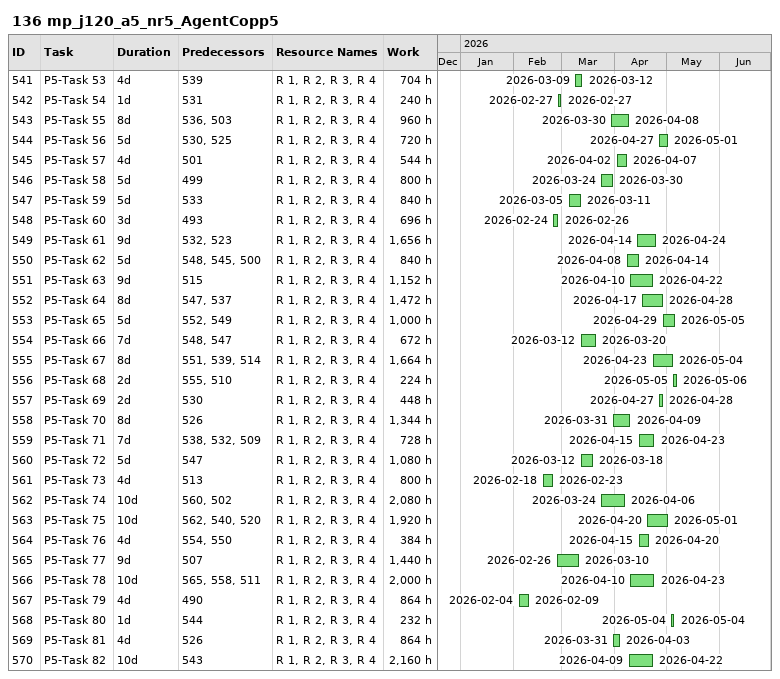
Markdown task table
136 mp_j120_a5_nr5_AgentCopp5

| ID | Task | Duration | Start | Finish | Predecessors | Resources | Work (h) |
|---|---|---|---|---|---|---|---|
| 541 | P5-Task 53 | 4d | 2026-03-09 | 2026-03-12 | 539 | R 1, R 2, R 3, R 4 | 704 |
| 542 | P5-Task 54 | 1d | 2026-02-27 | 2026-02-27 | 531 | R 1, R 2, R 3, R 4 | 240 |
| 543 | P5-Task 55 | 8d | 2026-03-30 | 2026-04-08 | 536, 503 | R 1, R 2, R 3, R 4 | 960 |
| 544 | P5-Task 56 | 5d | 2026-04-27 | 2026-05-01 | 530, 525 | R 1, R 2, R 3, R 4 | 720 |
| 545 | P5-Task 57 | 4d | 2026-04-02 | 2026-04-07 | 501 | R 1, R 2, R 3, R 4 | 544 |
| 546 | P5-Task 58 | 5d | 2026-03-24 | 2026-03-30 | 499 | R 1, R 2, R 3, R 4 | 800 |
| 547 | P5-Task 59 | 5d | 2026-03-05 | 2026-03-11 | 533 | R 1, R 2, R 3, R 4 | 840 |
| 548 | P5-Task 60 | 3d | 2026-02-24 | 2026-02-26 | 493 | R 1, R 2, R 3, R 4 | 696 |
| 549 | P5-Task 61 | 9d | 2026-04-14 | 2026-04-24 | 532, 523 | R 1, R 2, R 3, R 4 | 1656 |
| 550 | P5-Task 62 | 5d | 2026-04-08 | 2026-04-14 | 548, 545, 500 | R 1, R 2, R 3, R 4 | 840 |
| 551 | P5-Task 63 | 9d | 2026-04-10 | 2026-04-22 | 515 | R 1, R 2, R 3, R 4 | 1152 |
| 552 | P5-Task 64 | 8d | 2026-04-17 | 2026-04-28 | 547, 537 | R 1, R 2, R 3, R 4 | 1472 |
| 553 | P5-Task 65 | 5d | 2026-04-29 | 2026-05-05 | 552, 549 | R 1, R 2, R 3, R 4 | 1000 |
| 554 | P5-Task 66 | 7d | 2026-03-12 | 2026-03-20 | 548, 547 | R 1, R 2, R 3, R 4 | 672 |
| 555 | P5-Task 67 | 8d | 2026-04-23 | 2026-05-04 | 551, 539, 514 | R 1, R 2, R 3, R 4 | 1664 |
| 556 | P5-Task 68 | 2d | 2026-05-05 | 2026-05-06 | 555, 510 | R 1, R 2, R 3, R 4 | 224 |
| 557 | P5-Task 69 | 2d | 2026-04-27 | 2026-04-28 | 530 | R 1, R 2, R 3, R 4 | 448 |
| 558 | P5-Task 70 | 8d | 2026-03-31 | 2026-04-09 | 526 | R 1, R 2, R 3, R 4 | 1344 |
| 559 | P5-Task 71 | 7d | 2026-04-15 | 2026-04-23 | 538, 532, 509 | R 1, R 2, R 3, R 4 | 728 |
| 560 | P5-Task 72 | 5d | 2026-03-12 | 2026-03-18 | 547 | R 1, R 2, R 3, R 4 | 1080 |
| 561 | P5-Task 73 | 4d | 2026-02-18 | 2026-02-23 | 513 | R 1, R 2, R 3, R 4 | 800 |
| 562 | P5-Task 74 | 10d | 2026-03-24 | 2026-04-06 | 560, 502 | R 1, R 2, R 3, R 4 | 2080 |
| 563 | P5-Task 75 | 10d | 2026-04-20 | 2026-05-01 | 562, 540, 520 | R 1, R 2, R 3, R 4 | 1920 |
| 564 | P5-Task 76 | 4d | 2026-04-15 | 2026-04-20 | 554, 550 | R 1, R 2, R 3, R 4 | 384 |
| 565 | P5-Task 77 | 9d | 2026-02-26 | 2026-03-10 | 507 | R 1, R 2, R 3, R 4 | 1440 |
| 566 | P5-Task 78 | 10d | 2026-04-10 | 2026-04-23 | 565, 558, 511 | R 1, R 2, R 3, R 4 | 2000 |
| 567 | P5-Task 79 | 4d | 2026-02-04 | 2026-02-09 | 490 | R 1, R 2, R 3, R 4 | 864 |
| 568 | P5-Task 80 | 1d | 2026-05-04 | 2026-05-04 | 544 | R 1, R 2, R 3, R 4 | 232 |
| 569 | P5-Task 81 | 4d | 2026-03-31 | 2026-04-03 | 526 | R 1, R 2, R 3, R 4 | 864 |
| 570 | P5-Task 82 | 10d | 2026-04-09 | 2026-04-22 | 543 | R 1, R 2, R 3, R 4 | 2160 |
